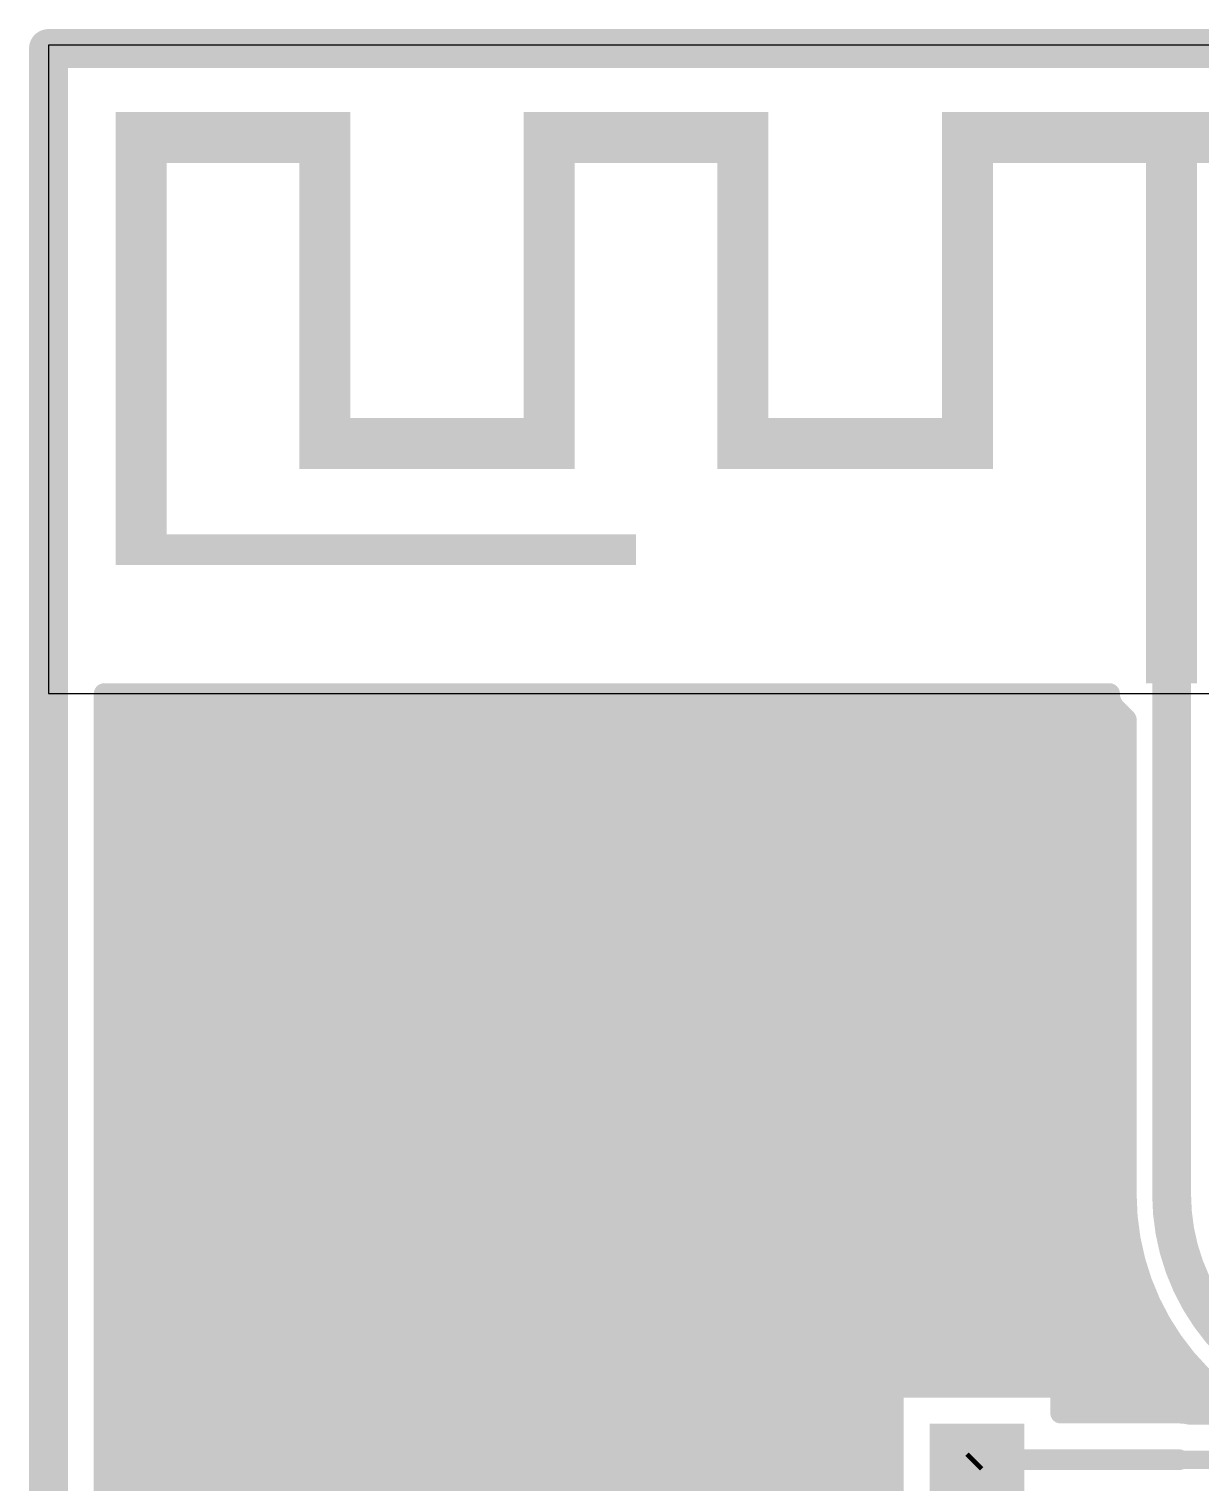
# Model space of a CAD drawing. Header units: inches. Extents: x 0 to 226, y 0 to 70.
# Drawn here: x 58.69 to 70.18, y 55.63 to 69.88 of the extents above; entities that cross this region are included whole.
import ezdxf

# ---------------------------------------------------------------- set-up
doc = ezdxf.new("R2010")
doc.units = ezdxf.units.IN
for name, color, linetype in [('Keep-Out Layer', 6, 'Continuous'), ('Multi-Layer', 9, 'Continuous'), ('Top Layer', 1, 'Continuous')]:
    doc.layers.add(name, color=color, linetype=linetype)

msp = doc.modelspace()

# ---------------------------------------------------------------- hatches: boundary and pattern name
at = {"layer": 'Top Layer'}
for points in [[(61.84106249999999, 69.07182782), (59.54106709999999, 69.07182782), (59.54106709999999, 68.57182882), (61.84106249999999, 68.57182882)], [(65.941067, 69.07182528), (63.54106672, 69.07182528), (63.54106672, 68.57182628), (65.941067, 68.57182628)], [(71.84106281999999, 69.07182782), (67.64106613999999, 69.07182782), (67.64106613999999, 68.57182882), (71.84106281999999, 68.57182882)], [(60.04105594, 68.75182592), (59.54105694, 68.75182592), (59.54105694, 64.63182907999999), (60.04105594, 64.63182907999999)], [(61.84074499999999, 68.75221454), (61.340746, 68.75221454), (61.340746, 65.57221582), (61.84074499999999, 65.57221582)], [(64.04074568, 68.75221454), (63.54074668, 68.75221454), (63.54074668, 65.57221582), (64.04074568, 65.57221582)], [(65.94106192, 68.75182337999999), (65.44106292, 68.75182337999999), (65.44106292, 65.57221582), (65.94106192, 65.57221582)], [(68.14145122, 68.75214342), (67.64145221999999, 68.75214342), (67.64145221999999, 65.57221582), (68.14145122, 65.57221582)], [(70.1414523, 68.80294595999999), (69.6414533, 68.80294595999999), (69.6414533, 63.47221748), (70.1414523, 63.47221748)], [(64.0264531, 66.07221227999999), (61.53725309999999, 66.07221227999999), (61.53725309999999, 65.57221328), (64.0264531, 65.57221328)], [(68.0510577, 66.07221482), (65.5110577, 66.07221482), (65.5110577, 65.57221582), (68.0510577, 65.57221582)], [(64.64074448, 64.93182594), (59.54074452, 64.93182594), (59.54074452, 64.63182653999999), (64.64074448, 64.63182653999999)]]:
    msp.add_hatch(color=1, dxfattribs=at).paths.add_polyline_path(points)

# ---------------------------------------------------------------- linework, layer by layer
at = {"layer": 'Keep-Out Layer'}
for points in [[(58.88102016, 44.86414191999999, 0.3809999999999999, 0.3809999999999999, 0), (58.88102016, 69.69424212, 0.3809999999999999, 0.3809999999999999, 0)], [(58.88102016, 69.69424212, 0.3809999999999999, 0.3809999999999999, 0), (78.32152992, 69.69424212, 0.3809999999999999, 0.3809999999999999, 0)]]:
    msp.add_lwpolyline(points, format="xyseb", dxfattribs=at)
msp.add_lwpolyline([(58.78577015999999, 69.69424212, 0.1905, 0.1905, 1), (58.97627016, 69.69424212, 0.1905, 0.1905, 1)], format="xyseb", close=True, dxfattribs=at)
msp.add_lwpolyline([(58.78577015999999, 69.69424212, 0.1905, 0.1905, 1), (58.97627016, 69.69424212, 0.1905, 0.1905, 1)], format="xyseb", close=True, dxfattribs=at)
at = {"layer": 'Multi-Layer'}
for p, q in [((78.32152992, 69.72828319999999), (58.88102016, 69.72828319999999)), ((58.88102016, 69.72828319999999), (58.88102016, 63.37060732)), ((58.88102016, 63.37060732), (78.32152992, 63.37060732))]:
    msp.add_line(p, q, dxfattribs=at)
at = {"layer": 'Top Layer'}
for points in [[(69.89407408, 58.46360418, 0.3809999999999999, 0.3809999999999999, 0), (69.89407408, 63.56236207999999, 0.3809999999999999, 0.3809999999999999, 0)], [(59.42712015999999, 63.37060732, 0.2032, 0.2032, 0), (69.2858533, 63.37060732, 0.2032, 0.2032, 0)], [(59.42712015999999, 45.41024192, 0.2032, 0.2032, 0), (59.42712015999999, 63.37060732, 0.2032, 0.2032, 0)], [(59.57444015999999, 45.41024192, 0.2032, 0.2032, 0), (59.57444015999999, 63.37060732, 0.2032, 0.2032, 0)], [(59.77764015999999, 45.41024192, 0.2032, 0.2032, 0), (59.77764015999999, 63.37060732, 0.2032, 0.2032, 0)], [(59.98084015999999, 45.41024192, 0.2032, 0.2032, 0), (59.98084015999999, 63.37060732, 0.2032, 0.2032, 0)], [(60.18404016, 45.41024192, 0.2032, 0.2032, 0), (60.18404016, 63.37060732, 0.2032, 0.2032, 0)], [(60.38724015999999, 45.41024192, 0.2032, 0.2032, 0), (60.38724015999999, 63.37060732, 0.2032, 0.2032, 0)], [(60.59044015999999, 45.41024192, 0.2032, 0.2032, 0), (60.59044015999999, 63.37060732, 0.2032, 0.2032, 0)], [(60.79364016, 45.41024192, 0.2032, 0.2032, 0), (60.79364016, 63.37060732, 0.2032, 0.2032, 0)], [(60.99684015999999, 45.41024192, 0.2032, 0.2032, 0), (60.99684015999999, 63.37060732, 0.2032, 0.2032, 0)], [(61.20004015999999, 45.41024192, 0.2032, 0.2032, 0), (61.20004015999999, 63.37060732, 0.2032, 0.2032, 0)], [(61.40324016, 45.41024192, 0.2032, 0.2032, 0), (61.40324016, 63.37060732, 0.2032, 0.2032, 0)], [(61.60644015999999, 45.41024192, 0.2032, 0.2032, 0), (61.60644015999999, 63.37060732, 0.2032, 0.2032, 0)], [(61.80964015999999, 45.41024192, 0.2032, 0.2032, 0), (61.80964015999999, 63.37060732, 0.2032, 0.2032, 0)], [(62.01284016, 45.41024192, 0.2032, 0.2032, 0), (62.01284016, 63.37060732, 0.2032, 0.2032, 0)], [(62.21604015999999, 45.41024192, 0.2032, 0.2032, 0), (62.21604015999999, 63.37060732, 0.2032, 0.2032, 0)], [(62.41924015999999, 45.41024192, 0.2032, 0.2032, 0), (62.41924015999999, 63.37060732, 0.2032, 0.2032, 0)], [(62.62244016, 45.41024192, 0.2032, 0.2032, 0), (62.62244016, 63.37060732, 0.2032, 0.2032, 0)], [(62.82564015999999, 45.41024192, 0.2032, 0.2032, 0), (62.82564015999999, 63.37060732, 0.2032, 0.2032, 0)], [(63.02884015999999, 45.41024192, 0.2032, 0.2032, 0), (63.02884015999999, 63.37060732, 0.2032, 0.2032, 0)], [(63.23204016, 45.41024192, 0.2032, 0.2032, 0), (63.23204016, 63.37060732, 0.2032, 0.2032, 0)], [(63.43524015999999, 45.41024192, 0.2032, 0.2032, 0), (63.43524015999999, 63.37060732, 0.2032, 0.2032, 0)], [(63.63844015999999, 45.41024192, 0.2032, 0.2032, 0), (63.63844015999999, 63.37060732, 0.2032, 0.2032, 0)], [(63.84164016, 45.41024192, 0.2032, 0.2032, 0), (63.84164016, 63.37060732, 0.2032, 0.2032, 0)], [(64.04484015999999, 45.41024192, 0.2032, 0.2032, 0), (64.04484015999999, 63.37060732, 0.2032, 0.2032, 0)], [(64.24804016, 45.41024192, 0.2032, 0.2032, 0), (64.24804016, 63.37060732, 0.2032, 0.2032, 0)], [(64.45124016, 45.41024192, 0.2032, 0.2032, 0), (64.45124016, 63.37060732, 0.2032, 0.2032, 0)], [(64.65444016, 45.41024192, 0.2032, 0.2032, 0), (64.65444016, 63.37060732, 0.2032, 0.2032, 0)], [(64.85764016, 45.41024192, 0.2032, 0.2032, 0), (64.85764016, 63.37060732, 0.2032, 0.2032, 0)], [(65.06084016, 45.41024192, 0.2032, 0.2032, 0), (65.06084016, 63.37060732, 0.2032, 0.2032, 0)], [(65.26404016, 49.76253446, 0.2032, 0.2032, 0), (65.26404016, 63.37060732, 0.2032, 0.2032, 0)], [(65.46724016, 49.76253446, 0.2032, 0.2032, 0), (65.46724016, 63.37060732, 0.2032, 0.2032, 0)], [(65.67044016, 50.02000664, 0.2032, 0.2032, 0), (65.67044016, 63.37060732, 0.2032, 0.2032, 0)], [(65.87364016, 50.26089008, 0.2032, 0.2032, 0), (65.87364016, 63.37060732, 0.2032, 0.2032, 0)], [(66.07684016, 50.46409008, 0.2032, 0.2032, 0), (66.07684016, 63.37060732, 0.2032, 0.2032, 0)], [(66.28004016, 50.66729008, 0.2032, 0.2032, 0), (66.28004016, 63.37060732, 0.2032, 0.2032, 0)], [(66.48324016, 50.87049008, 0.2032, 0.2032, 0), (66.48324016, 63.37060732, 0.2032, 0.2032, 0)], [(66.68644016, 51.07369007999999, 0.2032, 0.2032, 0), (66.68644016, 63.37060732, 0.2032, 0.2032, 0)], [(66.88964016, 51.27689007999999, 0.2032, 0.2032, 0), (66.88964016, 63.37060732, 0.2032, 0.2032, 0)], [(67.09284016, 51.48009008, 0.2032, 0.2032, 0), (67.09284016, 63.37060732, 0.2032, 0.2032, 0)], [(67.29604016, 56.57001131999999, 0.2032, 0.2032, 0), (67.29604016, 63.37060732, 0.2032, 0.2032, 0)], [(67.49924016, 56.57001131999999, 0.2032, 0.2032, 0), (67.49924016, 63.37060732, 0.2032, 0.2032, 0)], [(67.70244016, 56.57001131999999, 0.2032, 0.2032, 0), (67.70244016, 63.37060732, 0.2032, 0.2032, 0)], [(67.90564016, 56.57001131999999, 0.2032, 0.2032, 0), (67.90564016, 63.37060732, 0.2032, 0.2032, 0)], [(68.10884016, 56.57001131999999, 0.2032, 0.2032, 0), (68.10884016, 63.37060732, 0.2032, 0.2032, 0)], [(68.31204016, 56.57001131999999, 0.2032, 0.2032, 0), (68.31204016, 63.37060732, 0.2032, 0.2032, 0)], [(68.51524016, 56.57001131999999, 0.2032, 0.2032, 0), (68.51524016, 63.37060732, 0.2032, 0.2032, 0)], [(68.71844016, 56.57001131999999, 0.2032, 0.2032, 0), (68.71844016, 63.37060732, 0.2032, 0.2032, 0)], [(68.92164016, 56.31890945999999, 0.2032, 0.2032, 0), (68.92164016, 63.37060732, 0.2032, 0.2032, 0)], [(69.12484016, 56.31890945999999, 0.2032, 0.2032, 0), (69.12484016, 63.37060732, 0.2032, 0.2032, 0)], [(69.34947776, 63.21671379999999, 0.2032, 0.2032, -0.1985633365968701), (69.2858533, 63.37060732, 0.2032, 0.2032, 0)], [(69.2858533, 63.11661748, 0.2032, 0.2032, 0), (69.2858533, 63.37060732, 0.2032, 0.2032, 0)], [(59.42712015999999, 63.31126783999999, 0.2032, 0.2032, 0), (69.2858533, 63.31126783999999, 0.2032, 0.2032, 0)], [(69.34947776, 63.21671379999999, 0.2032, 0.2032, 0), (69.3496835, 63.21650806, 0.2032, 0.2032, 0)], [(69.3496835, 63.21650806, 0.2032, 0.2032, -0.0003357690136588894), (69.34947776, 63.21671379999999, 0.2032, 0.2032, 0)], [(69.3496835, 63.21650806, 0.2032, 0.2032, 0), (69.44957408, 63.11661748, 0.2032, 0.2032, 0)], [(59.42712015999999, 63.10806784, 0.2032, 0.2032, 0), (69.44957408, 63.10806784, 0.2032, 0.2032, 0)], [(69.2858533, 63.11661748, 0.2032, 0.2032, 0), (69.44957408, 63.11661748, 0.2032, 0.2032, 0)], [(69.32804016, 56.31890945999999, 0.2032, 0.2032, 0), (69.32804016, 63.11661748, 0.2032, 0.2032, 0)], [(69.44957408, 58.46360418, 0.2032, 0.2032, 0), (69.44957408, 63.11661748, 0.2032, 0.2032, 0)], [(59.42712015999999, 62.90486783999999, 0.2032, 0.2032, 0), (69.44957408, 62.90486783999999, 0.2032, 0.2032, 0)], [(59.42712015999999, 62.70166783999999, 0.2032, 0.2032, 0), (69.44957408, 62.70166783999999, 0.2032, 0.2032, 0)], [(59.42712015999999, 62.49846784, 0.2032, 0.2032, 0), (69.44957408, 62.49846784, 0.2032, 0.2032, 0)], [(59.42712015999999, 62.29526783999999, 0.2032, 0.2032, 0), (69.44957408, 62.29526783999999, 0.2032, 0.2032, 0)], [(59.42712015999999, 62.09206783999999, 0.2032, 0.2032, 0), (69.44957408, 62.09206783999999, 0.2032, 0.2032, 0)], [(59.42712015999999, 61.88886784, 0.2032, 0.2032, 0), (69.44957408, 61.88886784, 0.2032, 0.2032, 0)], [(59.42712015999999, 61.68566783999999, 0.2032, 0.2032, 0), (69.44957408, 61.68566783999999, 0.2032, 0.2032, 0)], [(59.42712015999999, 61.48246783999999, 0.2032, 0.2032, 0), (69.44957408, 61.48246783999999, 0.2032, 0.2032, 0)], [(59.42712015999999, 61.27926784, 0.2032, 0.2032, 0), (69.44957408, 61.27926784, 0.2032, 0.2032, 0)], [(59.42712015999999, 61.07606783999999, 0.2032, 0.2032, 0), (69.44957408, 61.07606783999999, 0.2032, 0.2032, 0)], [(59.42712015999999, 60.87286783999999, 0.2032, 0.2032, 0), (69.44957408, 60.87286783999999, 0.2032, 0.2032, 0)], [(59.42712015999999, 60.66966784, 0.2032, 0.2032, 0), (69.44957408, 60.66966784, 0.2032, 0.2032, 0)], [(59.42712015999999, 60.46646783999999, 0.2032, 0.2032, 0), (69.44957408, 60.46646783999999, 0.2032, 0.2032, 0)], [(59.42712015999999, 60.26326783999999, 0.2032, 0.2032, 0), (69.44957408, 60.26326783999999, 0.2032, 0.2032, 0)], [(59.42712015999999, 60.06006783999999, 0.2032, 0.2032, 0), (69.44957408, 60.06006783999999, 0.2032, 0.2032, 0)], [(59.42712015999999, 59.85686783999999, 0.2032, 0.2032, 0), (69.44957408, 59.85686783999999, 0.2032, 0.2032, 0)], [(59.42712015999999, 59.65366783999999, 0.2032, 0.2032, 0), (69.44957408, 59.65366783999999, 0.2032, 0.2032, 0)], [(59.42712015999999, 59.45046783999999, 0.2032, 0.2032, 0), (69.44957408, 59.45046783999999, 0.2032, 0.2032, 0)], [(59.42712015999999, 59.24726783999999, 0.2032, 0.2032, 0), (69.44957408, 59.24726783999999, 0.2032, 0.2032, 0)], [(59.42712015999999, 59.04406783999999, 0.2032, 0.2032, 0), (69.44957408, 59.04406783999999, 0.2032, 0.2032, 0)], [(59.42712015999999, 58.84086783999999, 0.2032, 0.2032, 0), (69.44957408, 58.84086783999999, 0.2032, 0.2032, 0)], [(59.42712015999999, 58.63766784, 0.2032, 0.2032, 0), (69.44957408, 58.63766784, 0.2032, 0.2032, 0)], [(70.5004305, 56.99973106, 0.3809999999999999, 0.3809999999999999, -0.198912367379658), (69.89407408, 58.46360418, 0.3809999999999999, 0.3809999999999999, 0)], [(59.42712015999999, 58.43446784, 0.2032, 0.2032, 0), (69.44974171999999, 58.43446784, 0.2032, 0.2032, 0)], [(70.18612073999999, 56.68542129999999, 0.2032, 0.2032, -0.198912367379658), (69.44957408, 58.46360418, 0.2032, 0.2032, 0)], [(59.42712015999999, 58.23126784, 0.2032, 0.2032, 0), (69.46033098, 58.23126784, 0.2032, 0.2032, 0)], [(59.42712015999999, 58.02806784, 0.2032, 0.2032, 0), (69.48757756, 58.02806784, 0.2032, 0.2032, 0)], [(59.42712015999999, 57.82486784, 0.2032, 0.2032, 0), (69.53204534, 57.82486784, 0.2032, 0.2032, 0)], [(69.53124016, 56.31890945999999, 0.2032, 0.2032, 0), (69.53124016, 57.82794123999999, 0.2032, 0.2032, 0)], [(59.42712015999999, 57.62166784, 0.2032, 0.2032, 0), (69.59470205999999, 57.62166784, 0.2032, 0.2032, 0)], [(59.42712015999999, 57.41846784, 0.2032, 0.2032, 0), (69.67704377999999, 57.41846784, 0.2032, 0.2032, 0)], [(59.42712015999999, 57.21526784, 0.2032, 0.2032, 0), (69.78129554, 57.21526784, 0.2032, 0.2032, 0)], [(69.73444016, 56.31890945999999, 0.2032, 0.2032, 0), (69.73444016, 57.30103094, 0.2032, 0.2032, 0)], [(59.42712015999999, 57.01206784, 0.2032, 0.2032, 0), (69.91079235999999, 57.01206784, 0.2032, 0.2032, 0)], [(69.93764016, 56.31890945999999, 0.2032, 0.2032, 0), (69.93764016, 56.97481365999999, 0.2032, 0.2032, 0)], [(59.42712015999999, 56.80886784, 0.2032, 0.2032, 0), (70.07070568, 56.80886784, 0.2032, 0.2032, 0)], [(70.14084016, 56.30730927999999, 0.2032, 0.2032, 0), (70.14084016, 56.73188551999999, 0.2032, 0.2032, 0)], [(70.18612073999999, 56.68542129999999, 0.2032, 0.2032, 0), (70.292468, 56.57907403999999, 0.2032, 0.2032, 0)], [(59.42712015999999, 56.60566784, 0.2032, 0.2032, 0), (70.2658742, 56.60566784, 0.2032, 0.2032, 0)], [(67.16505998, 56.57001131999999, 0.2032, 0.2032, 0), (68.80626065999999, 56.57001131999999, 0.2032, 0.2032, 0)], [(67.16505998, 54.87880819999999, 0.2032, 0.2032, 0), (67.16505998, 56.57001131999999, 0.2032, 0.2032, 0)], [(68.80626065999999, 56.31890945999999, 0.2032, 0.2032, 0), (68.80626065999999, 56.57001131999999, 0.2032, 0.2032, 0)], [(59.42712015999999, 56.40246784, 0.2032, 0.2032, 0), (67.16505998, 56.40246784, 0.2032, 0.2032, 0)], [(68.80626065999999, 56.40246784, 0.2032, 0.2032, 0), (70.4677661, 56.40246784, 0.2032, 0.2032, 0)], [(59.42712015999999, 56.19926784, 0.2032, 0.2032, 0), (67.16505998, 56.19926784, 0.2032, 0.2032, 0)], [(68.80626065999999, 56.31890945999999, 0.2032, 0.2032, 0), (69.9676528, 56.31890945999999, 0.2032, 0.2032, 0)], [(69.9676528, 56.31890945999999, 0.2032, 0.2032, -0.05649606968804921), (70.0699894, 56.30730927999999, 0.2032, 0.2032, 0)], [(70.0699894, 56.30730927999999, 0.2032, 0.2032, 0), (70.32765461999999, 56.30730927999999, 0.2032, 0.2032, 0)], [(59.42712015999999, 55.99606784, 0.2032, 0.2032, 0), (67.16505998, 55.99606784, 0.2032, 0.2032, 0)], [(59.42712015999999, 55.79286784, 0.2032, 0.2032, 0), (67.16505998, 55.79286784, 0.2032, 0.2032, 0)], [(67.98566032, 53.8037786, 0.508, 0.508, 0), (67.98566032, 55.72440975999999, 0.508, 0.508, 0)], [(67.94306959999999, 55.82930922, 0.2032, 0.2032, 0), (67.97546983999999, 55.86170946, 0.2032, 0.2032, 0)], [(67.97546983999999, 55.86170946, 0.2032, 0.2032, 0), (69.9676528, 55.86170946, 0.2032, 0.2032, 0)], [(70.32765208, 55.86170946, 0.17999964, 0.17999964, 0), (69.60765352, 55.86170946, 0.17999964, 0.17999964, 0)], [(59.42712015999999, 55.58966784, 0.2032, 0.2032, 0), (67.16505998, 55.58966784, 0.2032, 0.2032, 0)]]:
    msp.add_lwpolyline(points, format="xyseb", dxfattribs=at)
for points in [[(69.79882408, 63.56236207999999, 0.1905, 0.1905, 1), (69.98932407999999, 63.56236207999999, 0.1905, 0.1905, 1)], [(59.37632015999999, 63.37060732, 0.1016, 0.1016, 1), (59.47792015999999, 63.37060732, 0.1016, 0.1016, 1)], [(59.37632015999999, 63.37060732, 0.1016, 0.1016, 1), (59.47792015999999, 63.37060732, 0.1016, 0.1016, 1)], [(59.56349276, 63.14714574, 0.3048, 0.3048, 1), (59.86829276, 63.14714574, 0.3048, 0.3048, 1)], [(59.52364016, 63.37060732, 0.1016, 0.1016, 1), (59.62524016, 63.37060732, 0.1016, 0.1016, 1)], [(59.72684015999999, 63.37060732, 0.1016, 0.1016, 1), (59.82844016, 63.37060732, 0.1016, 0.1016, 1)], [(59.93004016, 63.37060732, 0.1016, 0.1016, 1), (60.03164015999999, 63.37060732, 0.1016, 0.1016, 1)], [(60.13324016, 63.37060732, 0.1016, 0.1016, 1), (60.23484016, 63.37060732, 0.1016, 0.1016, 1)], [(60.41444864, 63.14714574, 0.3048, 0.3048, 1), (60.71924864, 63.14714574, 0.3048, 0.3048, 1)], [(60.33644016, 63.37060732, 0.1016, 0.1016, 1), (60.43804016, 63.37060732, 0.1016, 0.1016, 1)], [(60.53964016, 63.37060732, 0.1016, 0.1016, 1), (60.64124016, 63.37060732, 0.1016, 0.1016, 1)], [(60.74284016, 63.37060732, 0.1016, 0.1016, 1), (60.84444016, 63.37060732, 0.1016, 0.1016, 1)], [(60.94604016, 63.37060732, 0.1016, 0.1016, 1), (61.04764016, 63.37060732, 0.1016, 0.1016, 1)], [(61.14924016, 63.37060732, 0.1016, 0.1016, 1), (61.25084016, 63.37060732, 0.1016, 0.1016, 1)], [(61.26540452, 63.14714574, 0.3048, 0.3048, 1), (61.57020452, 63.14714574, 0.3048, 0.3048, 1)], [(61.35244016, 63.37060732, 0.1016, 0.1016, 1), (61.45404016, 63.37060732, 0.1016, 0.1016, 1)], [(61.55564016, 63.37060732, 0.1016, 0.1016, 1), (61.65724016, 63.37060732, 0.1016, 0.1016, 1)], [(61.75884016, 63.37060732, 0.1016, 0.1016, 1), (61.86044016, 63.37060732, 0.1016, 0.1016, 1)], [(61.96204016, 63.37060732, 0.1016, 0.1016, 1), (62.06364016, 63.37060732, 0.1016, 0.1016, 1)], [(62.1163604, 63.14714574, 0.3048, 0.3048, 1), (62.4211604, 63.14714574, 0.3048, 0.3048, 1)], [(62.16524016, 63.37060732, 0.1016, 0.1016, 1), (62.26684016, 63.37060732, 0.1016, 0.1016, 1)], [(62.36844016, 63.37060732, 0.1016, 0.1016, 1), (62.47004016, 63.37060732, 0.1016, 0.1016, 1)], [(62.57164016, 63.37060732, 0.1016, 0.1016, 1), (62.67324016, 63.37060732, 0.1016, 0.1016, 1)], [(62.77484016, 63.37060732, 0.1016, 0.1016, 1), (62.87644016, 63.37060732, 0.1016, 0.1016, 1)], [(62.95287384, 63.13544904, 0.3048, 0.3048, 1), (63.25767384, 63.13544904, 0.3048, 0.3048, 1)], [(62.97804016, 63.37060732, 0.1016, 0.1016, 1), (63.07964016, 63.37060732, 0.1016, 0.1016, 1)], [(63.18124016, 63.37060732, 0.1016, 0.1016, 1), (63.28284016, 63.37060732, 0.1016, 0.1016, 1)], [(63.38444016, 63.37060732, 0.1016, 0.1016, 1), (63.48604016, 63.37060732, 0.1016, 0.1016, 1)], [(63.58764016, 63.37060732, 0.1016, 0.1016, 1), (63.68924016, 63.37060732, 0.1016, 0.1016, 1)], [(63.80382972, 63.13544904, 0.3048, 0.3048, 1), (64.10862972, 63.13544904, 0.3048, 0.3048, 1)], [(63.79084016, 63.37060732, 0.1016, 0.1016, 1), (63.89244016, 63.37060732, 0.1016, 0.1016, 1)], [(63.99404016, 63.37060732, 0.1016, 0.1016, 1), (64.09564016, 63.37060732, 0.1016, 0.1016, 1)], [(64.19724016, 63.37060732, 0.1016, 0.1016, 1), (64.29884016, 63.37060732, 0.1016, 0.1016, 1)], [(64.40044016, 63.37060732, 0.1016, 0.1016, 1), (64.50204016, 63.37060732, 0.1016, 0.1016, 1)], [(64.6547856, 63.13544904, 0.3048, 0.3048, 1), (64.9595856, 63.13544904, 0.3048, 0.3048, 1)], [(64.60364016, 63.37060732, 0.1016, 0.1016, 1), (64.70524015999999, 63.37060732, 0.1016, 0.1016, 1)], [(64.80684016, 63.37060732, 0.1016, 0.1016, 1), (64.90844016, 63.37060732, 0.1016, 0.1016, 1)], [(65.01004015999999, 63.37060732, 0.1016, 0.1016, 1), (65.11164016, 63.37060732, 0.1016, 0.1016, 1)], [(65.21324016, 63.37060732, 0.1016, 0.1016, 1), (65.31484015999999, 63.37060732, 0.1016, 0.1016, 1)], [(65.50574148, 63.13544904, 0.3048, 0.3048, 1), (65.81054148, 63.13544904, 0.3048, 0.3048, 1)], [(65.41644016, 63.37060732, 0.1016, 0.1016, 1), (65.51804016, 63.37060732, 0.1016, 0.1016, 1)], [(65.61964015999999, 63.37060732, 0.1016, 0.1016, 1), (65.72124016, 63.37060732, 0.1016, 0.1016, 1)], [(65.82284016, 63.37060732, 0.1016, 0.1016, 1), (65.92444015999999, 63.37060732, 0.1016, 0.1016, 1)], [(66.02604016, 63.37060732, 0.1016, 0.1016, 1), (66.12764016, 63.37060732, 0.1016, 0.1016, 1)], [(66.22924015999999, 63.37060732, 0.1016, 0.1016, 1), (66.33084016, 63.37060732, 0.1016, 0.1016, 1)], [(66.35669736, 63.13544904, 0.3048, 0.3048, 1), (66.66149736, 63.13544904, 0.3048, 0.3048, 1)], [(66.43244016, 63.37060732, 0.1016, 0.1016, 1), (66.53404015999999, 63.37060732, 0.1016, 0.1016, 1)], [(66.63564016, 63.37060732, 0.1016, 0.1016, 1), (66.73724016, 63.37060732, 0.1016, 0.1016, 1)], [(66.83884015999999, 63.37060732, 0.1016, 0.1016, 1), (66.94044016, 63.37060732, 0.1016, 0.1016, 1)], [(67.04204016, 63.37060732, 0.1016, 0.1016, 1), (67.14364015999999, 63.37060732, 0.1016, 0.1016, 1)], [(67.20765324, 63.13544904, 0.3048, 0.3048, 1), (67.51245324, 63.13544904, 0.3048, 0.3048, 1)], [(67.24524016, 63.37060732, 0.1016, 0.1016, 1), (67.34684016, 63.37060732, 0.1016, 0.1016, 1)], [(67.44844015999999, 63.37060732, 0.1016, 0.1016, 1), (67.55004016, 63.37060732, 0.1016, 0.1016, 1)], [(67.65164016, 63.37060732, 0.1016, 0.1016, 1), (67.75324015999999, 63.37060732, 0.1016, 0.1016, 1)], [(67.85484016, 63.37060732, 0.1016, 0.1016, 1), (67.95644016, 63.37060732, 0.1016, 0.1016, 1)], [(68.05860912, 63.13544904, 0.3048, 0.3048, 1), (68.36340912, 63.13544904, 0.3048, 0.3048, 1)], [(68.05804015999999, 63.37060732, 0.1016, 0.1016, 1), (68.15964016, 63.37060732, 0.1016, 0.1016, 1)], [(68.26124016, 63.37060732, 0.1016, 0.1016, 1), (68.36284015999999, 63.37060732, 0.1016, 0.1016, 1)], [(68.46444016, 63.37060732, 0.1016, 0.1016, 1), (68.56604016, 63.37060732, 0.1016, 0.1016, 1)], [(68.66764015999999, 63.37060732, 0.1016, 0.1016, 1), (68.76924016, 63.37060732, 0.1016, 0.1016, 1)], [(68.89512255999999, 63.12375234, 0.3048, 0.3048, 1), (69.19992255999999, 63.12375234, 0.3048, 0.3048, 1)], [(68.87084016, 63.37060732, 0.1016, 0.1016, 1), (68.97244015999999, 63.37060732, 0.1016, 0.1016, 1)], [(69.07404016, 63.37060732, 0.1016, 0.1016, 1), (69.17564016, 63.37060732, 0.1016, 0.1016, 1)], [(69.23505329999999, 63.37060732, 0.1016, 0.1016, 1), (69.3366533, 63.37060732, 0.1016, 0.1016, 1)], [(69.23505329999999, 63.37060732, 0.1016, 0.1016, 1), (69.3366533, 63.37060732, 0.1016, 0.1016, 1)], [(69.23505329999999, 63.37060732, 0.1016, 0.1016, 1), (69.3366533, 63.37060732, 0.1016, 0.1016, 1)], [(59.37632015999999, 63.31126783999999, 0.1016, 0.1016, 1), (59.47792015999999, 63.31126783999999, 0.1016, 0.1016, 1)], [(69.23505329999999, 63.31126783999999, 0.1016, 0.1016, 1), (69.3366533, 63.31126783999999, 0.1016, 0.1016, 1)], [(69.29867775999999, 63.21671379999999, 0.1016, 0.1016, 1), (69.40027776, 63.21671379999999, 0.1016, 0.1016, 1)], [(69.29867775999999, 63.21671379999999, 0.1016, 0.1016, 1), (69.40027776, 63.21671379999999, 0.1016, 0.1016, 1)], [(69.29867775999999, 63.21671379999999, 0.1016, 0.1016, 1), (69.40027776, 63.21671379999999, 0.1016, 0.1016, 1)], [(69.29888349999999, 63.21650806, 0.1016, 0.1016, 1), (69.40048349999999, 63.21650806, 0.1016, 0.1016, 1)], [(69.29888349999999, 63.21650806, 0.1016, 0.1016, 1), (69.40048349999999, 63.21650806, 0.1016, 0.1016, 1)], [(69.29888349999999, 63.21650806, 0.1016, 0.1016, 1), (69.40048349999999, 63.21650806, 0.1016, 0.1016, 1)], [(59.37632015999999, 63.10806784, 0.1016, 0.1016, 1), (59.47792015999999, 63.10806784, 0.1016, 0.1016, 1)], [(69.23505329999999, 63.11661748, 0.1016, 0.1016, 1), (69.3366533, 63.11661748, 0.1016, 0.1016, 1)], [(69.23505329999999, 63.11661748, 0.1016, 0.1016, 1), (69.3366533, 63.11661748, 0.1016, 0.1016, 1)], [(69.27724015999999, 63.11661748, 0.1016, 0.1016, 1), (69.37884016, 63.11661748, 0.1016, 0.1016, 1)], [(69.39877408, 63.11661748, 0.1016, 0.1016, 1), (69.50037407999999, 63.11661748, 0.1016, 0.1016, 1)], [(69.39877408, 63.11661748, 0.1016, 0.1016, 1), (69.50037407999999, 63.11661748, 0.1016, 0.1016, 1)], [(69.39877408, 63.11661748, 0.1016, 0.1016, 1), (69.50037407999999, 63.11661748, 0.1016, 0.1016, 1)], [(69.39877408, 63.10806784, 0.1016, 0.1016, 1), (69.50037407999999, 63.10806784, 0.1016, 0.1016, 1)], [(59.37632015999999, 62.90486783999999, 0.1016, 0.1016, 1), (59.47792015999999, 62.90486783999999, 0.1016, 0.1016, 1)], [(69.39877408, 62.90486783999999, 0.1016, 0.1016, 1), (69.50037407999999, 62.90486783999999, 0.1016, 0.1016, 1)], [(59.37632015999999, 62.70166783999999, 0.1016, 0.1016, 1), (59.47792015999999, 62.70166783999999, 0.1016, 0.1016, 1)], [(69.39877408, 62.70166783999999, 0.1016, 0.1016, 1), (69.50037407999999, 62.70166783999999, 0.1016, 0.1016, 1)], [(59.37632015999999, 62.49846784, 0.1016, 0.1016, 1), (59.47792015999999, 62.49846784, 0.1016, 0.1016, 1)], [(68.89367983999999, 62.29137656, 0.3048, 0.3048, 1), (69.19847983999999, 62.29137656, 0.3048, 0.3048, 1)], [(69.39877408, 62.49846784, 0.1016, 0.1016, 1), (69.50037407999999, 62.49846784, 0.1016, 0.1016, 1)], [(61.5615736, 62.19062492, 0.3556, 0.3556, 1), (61.9171736, 62.19062492, 0.3556, 0.3556, 1)], [(59.37632015999999, 62.29526783999999, 0.1016, 0.1016, 1), (59.47792015999999, 62.29526783999999, 0.1016, 0.1016, 1)], [(59.70207008, 62.05326933999999, 0.3048, 0.3048, 1), (60.00687008, 62.05326933999999, 0.3048, 0.3048, 1)], [(63.471552, 61.99436927999999, 0.3048, 0.3048, 1), (63.77635199999999, 61.99436927999999, 0.3048, 0.3048, 1)], [(69.39877408, 62.29526783999999, 0.1016, 0.1016, 1), (69.50037407999999, 62.29526783999999, 0.1016, 0.1016, 1)], [(59.37632015999999, 62.09206783999999, 0.1016, 0.1016, 1), (59.47792015999999, 62.09206783999999, 0.1016, 0.1016, 1)], [(60.50700624, 61.83730838, 0.3048, 0.3048, 1), (60.81180624, 61.83730838, 0.3048, 0.3048, 1)], [(64.94924271999999, 61.96533961999999, 0.3048, 0.3048, 1), (65.25404271999999, 61.96533961999999, 0.3048, 0.3048, 1)], [(66.91786464, 61.83994998, 0.3048, 0.3048, 1), (67.22266464, 61.83994998, 0.3048, 0.3048, 1)], [(68.02636128, 61.85694004, 0.3048, 0.3048, 1), (68.33116128, 61.85694004, 0.3048, 0.3048, 1)], [(69.39877408, 62.09206783999999, 0.1016, 0.1016, 1), (69.50037407999999, 62.09206783999999, 0.1016, 0.1016, 1)], [(59.37632015999999, 61.88886784, 0.1016, 0.1016, 1), (59.47792015999999, 61.88886784, 0.1016, 0.1016, 1)], [(69.39877408, 61.88886784, 0.1016, 0.1016, 1), (69.50037407999999, 61.88886784, 0.1016, 0.1016, 1)], [(59.37632015999999, 61.68566783999999, 0.1016, 0.1016, 1), (59.47792015999999, 61.68566783999999, 0.1016, 0.1016, 1)], [(62.31323071999999, 61.52318404, 0.3048, 0.3048, 1), (62.61803071999999, 61.52318404, 0.3048, 0.3048, 1)], [(65.64489791999999, 61.40650914, 0.3556, 0.3556, 1), (66.00049792, 61.40650914, 0.3556, 0.3556, 1)], [(69.39877408, 61.68566783999999, 0.1016, 0.1016, 1), (69.50037407999999, 61.68566783999999, 0.1016, 0.1016, 1)], [(59.37632015999999, 61.48246783999999, 0.1016, 0.1016, 1), (59.47792015999999, 61.48246783999999, 0.1016, 0.1016, 1)], [(68.89512255999999, 61.38221911999999, 0.3048, 0.3048, 1), (69.19992255999999, 61.38221911999999, 0.3048, 0.3048, 1)], [(69.39877408, 61.48246783999999, 0.1016, 0.1016, 1), (69.50037407999999, 61.48246783999999, 0.1016, 0.1016, 1)], [(59.37632015999999, 61.27926784, 0.1016, 0.1016, 1), (59.47792015999999, 61.27926784, 0.1016, 0.1016, 1)], [(69.39877408, 61.27926784, 0.1016, 0.1016, 1), (69.50037407999999, 61.27926784, 0.1016, 0.1016, 1)], [(59.37632015999999, 61.07606783999999, 0.1016, 0.1016, 1), (59.47792015999999, 61.07606783999999, 0.1016, 0.1016, 1)], [(69.39877408, 61.07606783999999, 0.1016, 0.1016, 1), (69.50037407999999, 61.07606783999999, 0.1016, 0.1016, 1)], [(59.37632015999999, 60.87286783999999, 0.1016, 0.1016, 1), (59.47792015999999, 60.87286783999999, 0.1016, 0.1016, 1)], [(66.5538928, 60.63971108, 0.3048, 0.3048, 1), (66.8586928, 60.63971108, 0.3048, 0.3048, 1)], [(68.89512255999999, 60.5804859, 0.3048, 0.3048, 1), (69.19992255999999, 60.5804859, 0.3048, 0.3048, 1)], [(69.39877408, 60.87286783999999, 0.1016, 0.1016, 1), (69.50037407999999, 60.87286783999999, 0.1016, 0.1016, 1)], [(59.37632015999999, 60.66966784, 0.1016, 0.1016, 1), (59.47792015999999, 60.66966784, 0.1016, 0.1016, 1)], [(64.11943488, 60.48264764, 0.3048, 0.3048, 1), (64.42423488, 60.48264764, 0.3048, 0.3048, 1)], [(69.39877408, 60.66966784, 0.1016, 0.1016, 1), (69.50037407999999, 60.66966784, 0.1016, 0.1016, 1)], [(59.37632015999999, 60.46646783999999, 0.1016, 0.1016, 1), (59.47792015999999, 60.46646783999999, 0.1016, 0.1016, 1)], [(69.39877408, 60.46646783999999, 0.1016, 0.1016, 1), (69.50037407999999, 60.46646783999999, 0.1016, 0.1016, 1)], [(60.78187488, 60.22742336, 0.3048, 0.3048, 1), (61.08667488, 60.22742336, 0.3048, 0.3048, 1)], [(59.37632015999999, 60.26326783999999, 0.1016, 0.1016, 1), (59.47792015999999, 60.26326783999999, 0.1016, 0.1016, 1)], [(61.92056703999999, 60.03109406, 0.3048, 0.3048, 1), (62.22536703999999, 60.03109406, 0.3048, 0.3048, 1)], [(69.39877408, 60.26326783999999, 0.1016, 0.1016, 1), (69.50037407999999, 60.26326783999999, 0.1016, 0.1016, 1)], [(59.37632015999999, 60.06006783999999, 0.1016, 0.1016, 1), (59.47792015999999, 60.06006783999999, 0.1016, 0.1016, 1)], [(67.43738608, 59.89366481999999, 0.3048, 0.3048, 1), (67.74218608, 59.89366481999999, 0.3048, 0.3048, 1)], [(69.39877408, 60.06006783999999, 0.1016, 0.1016, 1), (69.50037407999999, 60.06006783999999, 0.1016, 0.1016, 1)], [(68.89512255999999, 59.77875268, 0.3048, 0.3048, 1), (69.19992255999999, 59.77875268, 0.3048, 0.3048, 1)], [(59.37632015999999, 59.85686783999999, 0.1016, 0.1016, 1), (59.47792015999999, 59.85686783999999, 0.1016, 0.1016, 1)], [(69.39877408, 59.85686783999999, 0.1016, 0.1016, 1), (69.50037407999999, 59.85686783999999, 0.1016, 0.1016, 1)], [(59.37632015999999, 59.65366783999999, 0.1016, 0.1016, 1), (59.47792015999999, 59.65366783999999, 0.1016, 0.1016, 1)], [(69.39877408, 59.65366783999999, 0.1016, 0.1016, 1), (69.50037407999999, 59.65366783999999, 0.1016, 0.1016, 1)], [(59.37632015999999, 59.45046783999999, 0.1016, 0.1016, 1), (59.47792015999999, 59.45046783999999, 0.1016, 0.1016, 1)], [(63.05927952, 59.14762109999999, 0.3048, 0.3048, 1), (63.36407952, 59.14762109999999, 0.3048, 0.3048, 1)], [(65.53299568, 59.24578448, 0.3048, 0.3048, 1), (65.83779568, 59.24578448, 0.3048, 0.3048, 1)], [(69.39877408, 59.45046783999999, 0.1016, 0.1016, 1), (69.50037407999999, 59.45046783999999, 0.1016, 0.1016, 1)], [(59.37632015999999, 59.24726783999999, 0.1016, 0.1016, 1), (59.47792015999999, 59.24726783999999, 0.1016, 0.1016, 1)], [(68.89512255999999, 58.97701946, 0.3048, 0.3048, 1), (69.19992255999999, 58.97701946, 0.3048, 0.3048, 1)], [(69.39877408, 59.24726783999999, 0.1016, 0.1016, 1), (69.50037407999999, 59.24726783999999, 0.1016, 0.1016, 1)], [(59.37632015999999, 59.04406783999999, 0.1016, 0.1016, 1), (59.47792015999999, 59.04406783999999, 0.1016, 0.1016, 1)], [(59.90244559999999, 58.85312841999999, 0.3048, 0.3048, 1), (60.20724559999999, 58.85312841999999, 0.3048, 0.3048, 1)], [(69.39877408, 59.04406783999999, 0.1016, 0.1016, 1), (69.50037407999999, 59.04406783999999, 0.1016, 0.1016, 1)], [(66.63614815999999, 58.74346646, 0.3556, 0.3556, 1), (66.99174816, 58.74346646, 0.3556, 0.3556, 1)], [(59.37632015999999, 58.84086783999999, 0.1016, 0.1016, 1), (59.47792015999999, 58.84086783999999, 0.1016, 0.1016, 1)], [(67.7122344, 58.63716746, 0.3048, 0.3048, 1), (68.0170344, 58.63716746, 0.3048, 0.3048, 1)], [(69.39877408, 58.84086783999999, 0.1016, 0.1016, 1), (69.50037407999999, 58.84086783999999, 0.1016, 0.1016, 1)], [(59.37632015999999, 58.63766784, 0.1016, 0.1016, 1), (59.47792015999999, 58.63766784, 0.1016, 0.1016, 1)], [(61.42975776, 58.49973314, 0.3048, 0.3048, 1), (61.73455776, 58.49973314, 0.3048, 0.3048, 1)], [(69.39877408, 58.63766784, 0.1016, 0.1016, 1), (69.50037407999999, 58.63766784, 0.1016, 0.1016, 1)], [(69.79882408, 58.46360418, 0.1905, 0.1905, 1), (69.98932407999999, 58.46360418, 0.1905, 0.1905, 1)], [(69.79882408, 58.46360418, 0.1905, 0.1905, 1), (69.98932407999999, 58.46360418, 0.1905, 0.1905, 1)], [(59.37632015999999, 58.43446784, 0.1016, 0.1016, 1), (59.47792015999999, 58.43446784, 0.1016, 0.1016, 1)], [(68.89512255999999, 58.17528623999999, 0.3048, 0.3048, 1), (69.19992255999999, 58.17528623999999, 0.3048, 0.3048, 1)], [(69.39877408, 58.46360418, 0.1016, 0.1016, 1), (69.50037407999999, 58.46360418, 0.1016, 0.1016, 1)], [(69.39877408, 58.46360418, 0.1016, 0.1016, 1), (69.50037407999999, 58.46360418, 0.1016, 0.1016, 1)], [(69.39894172, 58.43446784, 0.1016, 0.1016, 1), (69.50054172, 58.43446784, 0.1016, 0.1016, 1)], [(59.37632015999999, 58.23126784, 0.1016, 0.1016, 1), (59.47792015999999, 58.23126784, 0.1016, 0.1016, 1)], [(65.14035231999999, 57.98928712, 0.3048, 0.3048, 1), (65.44515231999999, 57.98928712, 0.3048, 0.3048, 1)], [(69.40953098, 58.23126784, 0.1016, 0.1016, 1), (69.51113097999999, 58.23126784, 0.1016, 0.1016, 1)], [(62.75417471999999, 57.85802246, 0.3048, 0.3048, 1), (63.05897471999999, 57.85802246, 0.3048, 0.3048, 1)], [(59.37632015999999, 58.02806784, 0.1016, 0.1016, 1), (59.47792015999999, 58.02806784, 0.1016, 0.1016, 1)], [(69.43677756, 58.02806784, 0.1016, 0.1016, 1), (69.53837756, 58.02806784, 0.1016, 0.1016, 1)], [(59.37632015999999, 57.82486784, 0.1016, 0.1016, 1), (59.47792015999999, 57.82486784, 0.1016, 0.1016, 1)], [(69.48044016, 57.82794123999999, 0.1016, 0.1016, 1), (69.58204015999999, 57.82794123999999, 0.1016, 0.1016, 1)], [(69.48124534, 57.82486784, 0.1016, 0.1016, 1), (69.58284533999999, 57.82486784, 0.1016, 0.1016, 1)], [(59.37632015999999, 57.62166784, 0.1016, 0.1016, 1), (59.47792015999999, 57.62166784, 0.1016, 0.1016, 1)], [(69.54390206, 57.62166784, 0.1016, 0.1016, 1), (69.64550206, 57.62166784, 0.1016, 0.1016, 1)], [(69.1573928, 57.37355302, 0.3048, 0.3048, 1), (69.4621928, 57.37355302, 0.3048, 0.3048, 1)], [(59.37632015999999, 57.41846784, 0.1016, 0.1016, 1), (59.47792015999999, 57.41846784, 0.1016, 0.1016, 1)], [(63.56134608, 57.18538982, 0.3048, 0.3048, 1), (63.86614608, 57.18538982, 0.3048, 0.3048, 1)], [(66.04434848, 57.14564136, 0.3556, 0.3556, 1), (66.39994847999999, 57.14564136, 0.3556, 0.3556, 1)], [(69.62624378, 57.41846784, 0.1016, 0.1016, 1), (69.72784378, 57.41846784, 0.1016, 0.1016, 1)], [(59.37632015999999, 57.21526784, 0.1016, 0.1016, 1), (59.47792015999999, 57.21526784, 0.1016, 0.1016, 1)], [(61.38513503999999, 56.99144303999999, 0.3048, 0.3048, 1), (61.68993503999999, 56.99144303999999, 0.3048, 0.3048, 1)], [(69.68364016, 57.30103094, 0.1016, 0.1016, 1), (69.78524016, 57.30103094, 0.1016, 0.1016, 1)], [(69.73049553999999, 57.21526784, 0.1016, 0.1016, 1), (69.83209554, 57.21526784, 0.1016, 0.1016, 1)], [(59.37632015999999, 57.01206784, 0.1016, 0.1016, 1), (59.47792015999999, 57.01206784, 0.1016, 0.1016, 1)], [(69.85999235999999, 57.01206784, 0.1016, 0.1016, 1), (69.96159236, 57.01206784, 0.1016, 0.1016, 1)], [(69.88684015999999, 56.97481365999999, 0.1016, 0.1016, 1), (69.98844016, 56.97481365999999, 0.1016, 0.1016, 1)], [(59.37632015999999, 56.80886784, 0.1016, 0.1016, 1), (59.47792015999999, 56.80886784, 0.1016, 0.1016, 1)], [(69.59132639999999, 56.5718198, 0.3048, 0.3048, 1), (69.89612639999999, 56.5718198, 0.3048, 0.3048, 1)], [(70.01990568, 56.80886784, 0.1016, 0.1016, 1), (70.12150568, 56.80886784, 0.1016, 0.1016, 1)], [(70.09004016, 56.73188551999999, 0.1016, 0.1016, 1), (70.19164015999999, 56.73188551999999, 0.1016, 0.1016, 1)], [(70.13532074, 56.68542129999999, 0.1016, 0.1016, 1), (70.23692074, 56.68542129999999, 0.1016, 0.1016, 1)], [(70.13532074, 56.68542129999999, 0.1016, 0.1016, 1), (70.23692074, 56.68542129999999, 0.1016, 0.1016, 1)], [(59.37632015999999, 56.60566784, 0.1016, 0.1016, 1), (59.47792015999999, 56.60566784, 0.1016, 0.1016, 1)], [(59.90244559999999, 56.33780452, 0.3048, 0.3048, 1), (60.20724559999999, 56.33780452, 0.3048, 0.3048, 1)], [(67.11425998, 56.57001131999999, 0.1016, 0.1016, 1), (67.21585998, 56.57001131999999, 0.1016, 0.1016, 1)], [(67.11425998, 56.57001131999999, 0.1016, 0.1016, 1), (67.21585998, 56.57001131999999, 0.1016, 0.1016, 1)], [(67.24524016, 56.57001131999999, 0.1016, 0.1016, 1), (67.34684016, 56.57001131999999, 0.1016, 0.1016, 1)], [(67.44844015999999, 56.57001131999999, 0.1016, 0.1016, 1), (67.55004016, 56.57001131999999, 0.1016, 0.1016, 1)], [(67.65164016, 56.57001131999999, 0.1016, 0.1016, 1), (67.75324015999999, 56.57001131999999, 0.1016, 0.1016, 1)], [(67.85484016, 56.57001131999999, 0.1016, 0.1016, 1), (67.95644016, 56.57001131999999, 0.1016, 0.1016, 1)], [(68.05804015999999, 56.57001131999999, 0.1016, 0.1016, 1), (68.15964016, 56.57001131999999, 0.1016, 0.1016, 1)], [(68.26124016, 56.57001131999999, 0.1016, 0.1016, 1), (68.36284015999999, 56.57001131999999, 0.1016, 0.1016, 1)], [(68.46444016, 56.57001131999999, 0.1016, 0.1016, 1), (68.56604016, 56.57001131999999, 0.1016, 0.1016, 1)], [(68.66764015999999, 56.57001131999999, 0.1016, 0.1016, 1), (68.76924016, 56.57001131999999, 0.1016, 0.1016, 1)], [(68.75546066, 56.57001131999999, 0.1016, 0.1016, 1), (68.85706066, 56.57001131999999, 0.1016, 0.1016, 1)], [(68.75546066, 56.57001131999999, 0.1016, 0.1016, 1), (68.85706066, 56.57001131999999, 0.1016, 0.1016, 1)], [(70.21507419999999, 56.60566784, 0.1016, 0.1016, 1), (70.3166742, 56.60566784, 0.1016, 0.1016, 1)], [(59.37632015999999, 56.40246784, 0.1016, 0.1016, 1), (59.47792015999999, 56.40246784, 0.1016, 0.1016, 1)], [(67.11425998, 56.40246784, 0.1016, 0.1016, 1), (67.21585998, 56.40246784, 0.1016, 0.1016, 1)], [(68.75546066, 56.40246784, 0.1016, 0.1016, 1), (68.85706066, 56.40246784, 0.1016, 0.1016, 1)], [(59.37632015999999, 56.19926784, 0.1016, 0.1016, 1), (59.47792015999999, 56.19926784, 0.1016, 0.1016, 1)], [(65.09891984, 56.01153897999999, 0.3556, 0.3556, 1), (65.45451983999999, 56.01153897999999, 0.3556, 0.3556, 1)], [(67.11425998, 56.19926784, 0.1016, 0.1016, 1), (67.21585998, 56.19926784, 0.1016, 0.1016, 1)], [(68.75546066, 56.31890945999999, 0.1016, 0.1016, 1), (68.85706066, 56.31890945999999, 0.1016, 0.1016, 1)], [(68.75546066, 56.31890945999999, 0.1016, 0.1016, 1), (68.85706066, 56.31890945999999, 0.1016, 0.1016, 1)], [(68.87084016, 56.31890945999999, 0.1016, 0.1016, 1), (68.97244015999999, 56.31890945999999, 0.1016, 0.1016, 1)], [(69.07404016, 56.31890945999999, 0.1016, 0.1016, 1), (69.17564016, 56.31890945999999, 0.1016, 0.1016, 1)], [(69.27724015999999, 56.31890945999999, 0.1016, 0.1016, 1), (69.37884016, 56.31890945999999, 0.1016, 0.1016, 1)], [(69.48044016, 56.31890945999999, 0.1016, 0.1016, 1), (69.58204015999999, 56.31890945999999, 0.1016, 0.1016, 1)], [(69.68364016, 56.31890945999999, 0.1016, 0.1016, 1), (69.78524016, 56.31890945999999, 0.1016, 0.1016, 1)], [(69.88684015999999, 56.31890945999999, 0.1016, 0.1016, 1), (69.98844016, 56.31890945999999, 0.1016, 0.1016, 1)], [(69.9168528, 56.31890945999999, 0.1016, 0.1016, 1), (70.0184528, 56.31890945999999, 0.1016, 0.1016, 1)], [(69.9168528, 56.31890945999999, 0.1016, 0.1016, 1), (70.0184528, 56.31890945999999, 0.1016, 0.1016, 1)], [(70.01918939999999, 56.30730927999999, 0.1016, 0.1016, 1), (70.12078939999999, 56.30730927999999, 0.1016, 0.1016, 1)], [(70.01918939999999, 56.30730927999999, 0.1016, 0.1016, 1), (70.12078939999999, 56.30730927999999, 0.1016, 0.1016, 1)], [(70.09004016, 56.30730927999999, 0.1016, 0.1016, 1), (70.19164015999999, 56.30730927999999, 0.1016, 0.1016, 1)], [(59.37632015999999, 55.99606784, 0.1016, 0.1016, 1), (59.47792015999999, 55.99606784, 0.1016, 0.1016, 1)], [(67.11425998, 55.99606784, 0.1016, 0.1016, 1), (67.21585998, 55.99606784, 0.1016, 0.1016, 1)], [(59.37632015999999, 55.79286784, 0.1016, 0.1016, 1), (59.47792015999999, 55.79286784, 0.1016, 0.1016, 1)], [(67.11425998, 55.79286784, 0.1016, 0.1016, 1), (67.21585998, 55.79286784, 0.1016, 0.1016, 1)], [(67.85866032, 55.72440975999999, 0.254, 0.254, 1), (68.11266032, 55.72440975999999, 0.254, 0.254, 1)], [(67.89226959999999, 55.82930922, 0.1016, 0.1016, 1), (67.9938696, 55.82930922, 0.1016, 0.1016, 1)], [(67.92466983999999, 55.86170946, 0.1016, 0.1016, 1), (68.02626984, 55.86170946, 0.1016, 0.1016, 1)], [(67.92466983999999, 55.86170946, 0.1016, 0.1016, 1), (68.02626984, 55.86170946, 0.1016, 0.1016, 1)], [(69.56265488, 55.86170946, 0.08999982, 0.08999982, 1), (69.65265215999999, 55.86170946, 0.08999982, 0.08999982, 1)], [(69.9168528, 55.86170946, 0.1016, 0.1016, 1), (70.0184528, 55.86170946, 0.1016, 0.1016, 1)], [(60.99247135999999, 55.48315294, 0.3048, 0.3048, 1), (61.29727135999999, 55.48315294, 0.3048, 0.3048, 1)], [(62.59212271999999, 55.55124272, 0.3048, 0.3048, 1), (62.89692271999999, 55.55124272, 0.3048, 0.3048, 1)], [(59.37632015999999, 55.58966784, 0.1016, 0.1016, 1), (59.47792015999999, 55.58966784, 0.1016, 0.1016, 1)], [(67.11425998, 55.58966784, 0.1016, 0.1016, 1), (67.21585998, 55.58966784, 0.1016, 0.1016, 1)]]:
    msp.add_lwpolyline(points, format="xyseb", close=True, dxfattribs=at)
for points in [[(70.10106121999999, 63.47221748), (70.10106121999999, 64.07221627999999), (69.70106202, 63.47221748), (69.70106202, 64.07221627999999)], [(66.91065866, 56.21440877999999), (65.98065798, 56.21440877999999), (66.91065866, 55.23441073999999), (65.98065798, 55.23441073999999)], [(68.45066066, 56.21440877999999), (67.52065998, 56.21440877999999), (68.45066066, 55.23441073999999), (67.52065998, 55.23441073999999)]]:
    msp.add_solid(points, dxfattribs=at)

doc.saveas('drawing.dxf')
